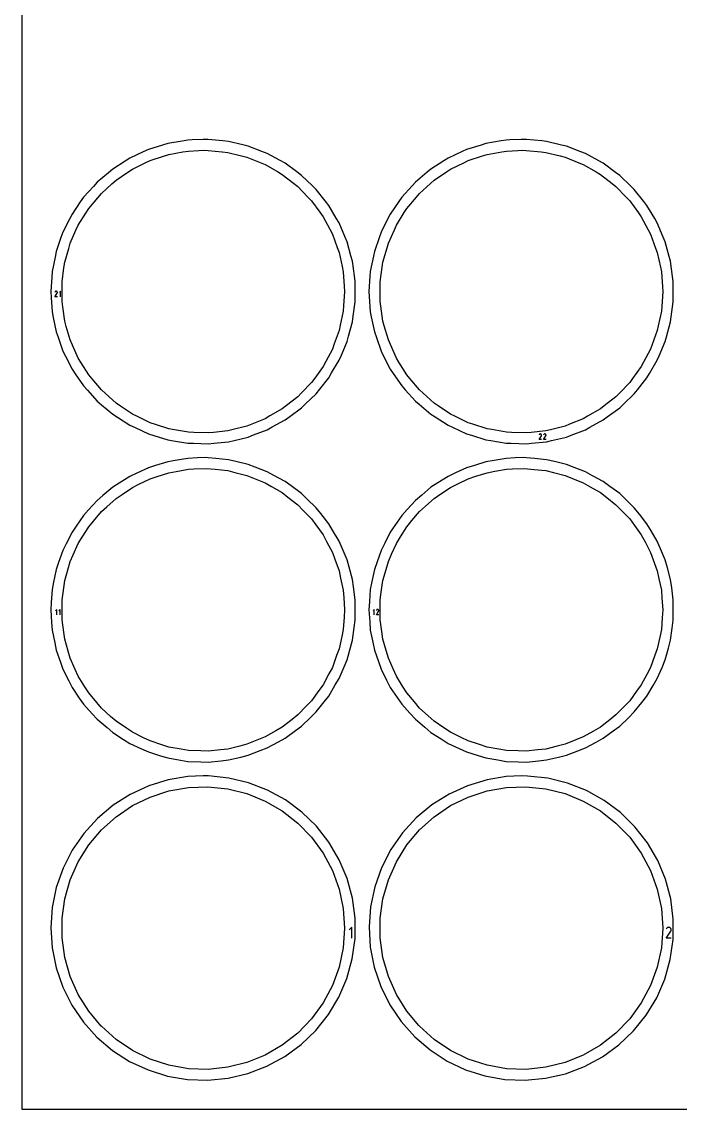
# Model space of a CAD drawing. Extents: x 0 to 800, y 0 to 1000.
# Drawn here: x 0 to 151.3, y 0 to 250 of the extents above; entities that cross this region are included whole.
import ezdxf

# ---------------------------------------------------------------- set-up
doc = ezdxf.new("R2010")
doc.units = 0

msp = doc.modelspace()

# ---------------------------------------------------------------- linework, layer by layer
at = {"layer": 'annotation', "color": 1}
for p, q in [((7.618882, 186.791963), (8.135875, 187.624254)), ((7.656408, 187.911665), (7.619672, 187.841195)), ((7.685562, 187.953005), (7.656408, 187.911665)), ((7.720539, 187.987514), (7.685562, 187.953005)), ((7.760276, 188.014916), (7.720539, 187.987514)), ((7.80371, 188.034934), (7.760276, 188.014916)), ((7.849777, 188.047293), (7.80371, 188.034934)), ((7.897413, 188.051716), (7.849777, 188.047293)), ((7.945554, 188.047927), (7.897413, 188.051716)), ((7.993136, 188.035649), (7.945554, 188.047927)), ((8.039097, 188.014606), (7.993136, 188.035649)), ((8.080203, 187.985416), (8.039097, 188.014606)), ((8.039097, 188.014606), (8.039097, 188.014606)), ((8.114573, 187.950389), (8.080203, 187.985416)), ((8.141899, 187.910597), (8.114573, 187.950389)), ((8.135875, 187.624254), (8.136493, 187.625019)), ((8.135875, 187.624254), (8.135875, 187.624254)), ((8.136493, 187.625019), (8.137085, 187.62579)), ((8.137085, 187.62579), (8.137657, 187.626575)), ((8.137657, 187.626575), (8.13821, 187.627378)), ((8.13821, 187.627378), (8.13875, 187.628208)), ((8.13875, 187.628208), (8.139281, 187.62907)), ((8.139281, 187.62907), (8.139805, 187.629972)), ((8.139805, 187.629972), (8.140327, 187.630919)), ((8.140327, 187.630919), (8.140852, 187.631917)), ((8.140852, 187.631917), (8.162198, 187.67775)), ((8.140852, 187.631917), (8.140852, 187.631917)), ((8.161878, 187.867115), (8.141899, 187.910597)), ((8.174203, 187.821016), (8.161878, 187.867115)), ((8.162198, 187.67775), (8.174669, 187.72526)), ((8.178568, 187.773373), (8.174203, 187.821016)), ((8.174669, 187.72526), (8.178568, 187.773373)), ((8.930992, 188.051747), (8.650928, 187.771604)), ((8.930992, 186.791973), (8.930992, 188.051747)), ((8.178378, 186.791963), (7.618882, 186.791963)), ((118.887832, 155.105047), (118.851096, 155.034577)), ((118.916985, 155.146386), (118.887832, 155.105047)), ((118.951962, 155.180895), (118.916985, 155.146386)), ((118.9917, 155.208297), (118.951962, 155.180895)), ((119.035134, 155.228316), (118.9917, 155.208297)), ((119.081201, 155.240675), (119.035134, 155.228316)), ((119.128837, 155.245098), (119.081201, 155.240675)), ((119.176978, 155.241308), (119.128837, 155.245098)), ((119.22456, 155.22903), (119.176978, 155.241308)), ((119.27052, 155.207987), (119.22456, 155.22903)), ((119.311627, 155.178798), (119.27052, 155.207987)), ((119.27052, 155.207987), (119.27052, 155.207987)), ((119.345996, 155.14377), (119.311627, 155.178798)), ((119.373323, 155.103979), (119.345996, 155.14377)), ((119.393302, 155.060497), (119.373323, 155.103979)), ((119.405627, 155.014397), (119.393302, 155.060497)), ((119.409992, 154.966754), (119.405627, 155.014397)), ((119.919933, 155.105047), (119.883197, 155.034577)), ((119.949087, 155.146386), (119.919933, 155.105047)), ((119.984064, 155.180895), (119.949087, 155.146386)), ((120.023801, 155.208297), (119.984064, 155.180895)), ((120.067235, 155.228316), (120.023801, 155.208297)), ((120.113302, 155.240675), (120.067235, 155.228316)), ((120.160938, 155.245098), (120.113302, 155.240675)), ((120.209079, 155.241308), (120.160938, 155.245098)), ((120.256661, 155.22903), (120.209079, 155.241308)), ((120.302622, 155.207987), (120.256661, 155.22903)), ((120.343728, 155.178798), (120.302622, 155.207987)), ((120.302622, 155.207987), (120.302622, 155.207987)), ((120.378098, 155.14377), (120.343728, 155.178798)), ((120.405424, 155.103979), (120.378098, 155.14377)), ((120.425403, 155.060497), (120.405424, 155.103979)), ((120.437728, 155.014397), (120.425403, 155.060497)), ((120.442093, 154.966754), (120.437728, 155.014397)), ((118.850306, 153.985344), (119.367298, 154.817636)), ((119.409802, 153.985344), (118.850306, 153.985344)), ((119.367298, 154.817636), (119.367916, 154.8184)), ((119.367298, 154.817636), (119.367298, 154.817636)), ((119.367916, 154.8184), (119.368509, 154.819172)), ((119.368509, 154.819172), (119.36908, 154.819956)), ((119.36908, 154.819956), (119.369634, 154.82076)), ((119.369634, 154.82076), (119.370174, 154.82159)), ((119.370174, 154.82159), (119.370704, 154.822452)), ((119.370704, 154.822452), (119.371229, 154.823353)), ((119.371229, 154.823353), (119.371751, 154.8243)), ((119.371751, 154.8243), (119.372276, 154.825299)), ((119.372276, 154.825299), (119.393622, 154.871132)), ((119.372276, 154.825299), (119.372276, 154.825299)), ((119.393622, 154.871132), (119.406092, 154.918641)), ((119.406092, 154.918641), (119.409992, 154.966754)), ((119.882407, 153.985344), (120.3994, 154.817636)), ((120.441903, 153.985344), (119.882407, 153.985344)), ((120.3994, 154.817636), (120.400018, 154.8184)), ((120.3994, 154.817636), (120.3994, 154.817636)), ((120.400018, 154.8184), (120.40061, 154.819172)), ((120.40061, 154.819172), (120.401182, 154.819956)), ((120.401182, 154.819956), (120.401735, 154.82076)), ((120.401735, 154.82076), (120.402275, 154.82159)), ((120.402275, 154.82159), (120.402806, 154.822452)), ((120.402806, 154.822452), (120.40333, 154.823353)), ((120.40333, 154.823353), (120.403852, 154.8243)), ((120.403852, 154.8243), (120.404377, 154.825299)), ((120.404377, 154.825299), (120.425723, 154.871132)), ((120.404377, 154.825299), (120.404377, 154.825299)), ((120.425723, 154.871132), (120.438194, 154.918641)), ((120.438194, 154.918641), (120.442093, 154.966754)), ((8.038702, 114.896292), (7.758638, 114.616149)), ((8.038702, 113.636518), (8.038702, 114.896292)), ((8.791181, 114.896292), (8.511117, 114.616149)), ((8.791181, 113.636518), (8.791181, 114.896292)), ((80.995737, 114.896292), (80.715673, 114.616149)), ((80.995737, 113.636518), (80.995737, 114.896292)), ((81.468208, 113.636508), (81.9852, 114.468799)), ((82.027704, 113.636508), (81.468208, 113.636508)), ((81.505734, 114.756211), (81.468998, 114.68574)), ((81.534887, 114.79755), (81.505734, 114.756211)), ((81.569864, 114.832059), (81.534887, 114.79755)), ((81.609602, 114.859461), (81.569864, 114.832059)), ((81.653036, 114.87948), (81.609602, 114.859461)), ((81.699103, 114.891839), (81.653036, 114.87948)), ((81.746739, 114.896262), (81.699103, 114.891839)), ((81.79488, 114.892472), (81.746739, 114.896262)), ((81.842462, 114.880194), (81.79488, 114.892472)), ((81.888422, 114.859151), (81.842462, 114.880194)), ((81.929529, 114.829961), (81.888422, 114.859151)), ((81.888422, 114.859151), (81.888422, 114.859151)), ((81.963898, 114.794934), (81.929529, 114.829961)), ((81.991225, 114.755143), (81.963898, 114.794934)), ((81.9852, 114.468799), (81.985818, 114.469564)), ((81.9852, 114.468799), (81.9852, 114.468799)), ((81.985818, 114.469564), (81.986411, 114.470335)), ((81.986411, 114.470335), (81.986982, 114.47112)), ((81.986982, 114.47112), (81.987536, 114.471924)), ((81.987536, 114.471924), (81.988076, 114.472753)), ((81.988076, 114.472753), (81.988606, 114.473616)), ((81.988606, 114.473616), (81.989131, 114.474517)), ((81.989131, 114.474517), (81.989653, 114.475464)), ((81.989653, 114.475464), (81.990178, 114.476463)), ((81.990178, 114.476463), (82.011524, 114.522295)), ((81.990178, 114.476463), (81.990178, 114.476463)), ((82.011204, 114.71166), (81.991225, 114.755143)), ((82.023529, 114.665561), (82.011204, 114.71166)), ((82.011524, 114.522295), (82.023994, 114.569805)), ((82.027894, 114.617918), (82.023529, 114.665561)), ((82.023994, 114.569805), (82.027894, 114.617918)), ((75.808423, 41.823948), (75.248295, 41.263662)), ((75.808423, 39.304399), (75.808423, 41.823948)), ((148.06563, 39.304379), (149.099615, 40.968962)), ((148.140683, 41.543784), (148.06721, 41.402844)), ((148.198989, 41.626463), (148.140683, 41.543784)), ((148.268943, 41.695481), (148.198989, 41.626463)), ((148.348418, 41.750285), (148.268943, 41.695481)), ((148.435286, 41.790322), (148.348418, 41.750285)), ((148.52742, 41.81504), (148.435286, 41.790322)), ((148.622692, 41.823886), (148.52742, 41.81504)), ((148.718974, 41.816307), (148.622692, 41.823886)), ((148.814139, 41.791751), (148.718974, 41.816307)), ((148.906059, 41.749665), (148.814139, 41.791751)), ((148.988272, 41.691286), (148.906059, 41.749665)), ((148.906059, 41.749665), (148.906059, 41.749665)), ((149.057011, 41.621231), (148.988272, 41.691286)), ((149.111665, 41.541648), (149.057011, 41.621231)), ((149.099615, 40.968962), (149.100851, 40.970491)), ((149.099615, 40.968962), (149.099615, 40.968962)), ((149.100851, 40.970491), (149.102037, 40.972034)), ((149.102037, 40.972034), (149.103179, 40.973603)), ((149.103179, 40.973603), (149.104287, 40.97521)), ((149.104287, 40.97521), (149.105367, 40.97687)), ((149.105367, 40.97687), (149.106427, 40.978594)), ((149.106427, 40.978594), (149.107476, 40.980397)), ((149.107476, 40.980397), (149.108521, 40.982291)), ((149.108521, 40.982291), (149.10957, 40.984288)), ((149.10957, 40.984288), (149.152263, 41.075954)), ((149.10957, 40.984288), (149.10957, 40.984288)), ((149.151622, 41.454684), (149.111665, 41.541648)), ((149.176272, 41.362485), (149.151622, 41.454684)), ((149.152263, 41.075954), (149.177203, 41.170973)), ((149.185002, 41.267199), (149.176272, 41.362485)), ((149.177203, 41.170973), (149.185002, 41.267199)), ((149.184622, 39.304379), (148.06563, 39.304379))]:
    msp.add_line(p, q, dxfattribs=at)
at = {"layer": 'boundary', "color": 5}
for p, q in [((36.867496, 222.564368), (33.553794, 222.005419)), ((38.164162, 222.783088), (36.867496, 222.564368)), ((39.149477, 222.832525), (38.164162, 222.783088)), ((41.667504, 222.958864), (39.149477, 222.832525)), ((42.837052, 222.939319), (41.667504, 222.958864)), ((46.180667, 222.602948), (42.837052, 222.939319)), ((47.489038, 222.471324), (46.180667, 222.602948)), ((110.125705, 222.591587), (106.650641, 222.005419)), ((111.261008, 222.783088), (110.125705, 222.591587)), ((112.123706, 222.826373), (111.261008, 222.783088)), ((114.76435, 222.958864), (112.123706, 222.826373)), ((115.933899, 222.939319), (114.76435, 222.958864)), ((119.440333, 222.586568), (115.933899, 222.939319)), ((120.585884, 222.471324), (119.440333, 222.586568)), ((27.895422, 220.066663), (24.847129, 218.652111)), ((29.088233, 220.620184), (27.895422, 220.066663)), ((32.297855, 221.615822), (29.088233, 220.620184)), ((33.553794, 222.005419), (32.297855, 221.615822)), ((50.758021, 221.692293), (47.489038, 222.471324)), ((52.037188, 221.387455), (50.758021, 221.692293)), ((55.173137, 220.179661), (52.037188, 221.387455)), ((56.400248, 219.707046), (55.173137, 220.179661)), ((101.140707, 220.135546), (97.943975, 218.652111)), ((102.185079, 220.620184), (101.140707, 220.135546)), ((105.550996, 221.664305), (102.185079, 220.620184)), ((106.650641, 222.005419), (105.550996, 221.664305)), ((124.014052, 221.654358), (120.585884, 222.471324)), ((125.134034, 221.387455), (124.014052, 221.654358)), ((128.42269, 220.120847), (125.134034, 221.387455)), ((129.497094, 219.707046), (128.42269, 220.120847)), ((23.738743, 217.944544), (20.906202, 216.136316)), ((24.847129, 218.652111), (23.738743, 217.944544)), ((59.347232, 218.092049), (56.400248, 219.707046)), ((60.5004, 217.460093), (59.347232, 218.092049)), ((96.973522, 218.032596), (94.003049, 216.136316)), ((97.943975, 218.652111), (96.973522, 218.032596)), ((132.587584, 218.013405), (129.497094, 219.707046)), ((133.597246, 217.460093), (132.587584, 218.013405)), ((19.902026, 215.287328), (17.335797, 213.117694)), ((20.906202, 216.136316), (19.902026, 215.287328)), ((63.205857, 215.466709), (60.5004, 217.460093)), ((64.264514, 214.686689), (63.205857, 215.466709)), ((93.123836, 215.39298), (90.432644, 213.117694)), ((94.003049, 216.136316), (93.123836, 215.39298)), ((136.434448, 215.36964), (133.597246, 217.460093)), ((137.361361, 214.686689), (136.434448, 215.36964)), ((17.335797, 213.117694), (16.453715, 212.142436)), ((66.680108, 212.350493), (64.264514, 214.686689)), ((90.432644, 213.117694), (89.660332, 212.263801)), ((139.894584, 212.236731), (137.361361, 214.686689)), ((16.453715, 212.142436), (14.199505, 209.650109)), ((67.62534, 211.43633), (66.680108, 212.350493)), ((69.708021, 208.799008), (67.62534, 211.43633)), ((89.660332, 212.263801), (87.296351, 209.650109)), ((140.722187, 211.43633), (139.894584, 212.236731)), ((142.906285, 208.670582), (140.722187, 211.43633)), ((13.45531, 208.565986), (11.553478, 205.795447)), ((14.199505, 209.650109), (13.45531, 208.565986)), ((70.522983, 207.767012), (69.708021, 208.799008)), ((72.235549, 204.875629), (70.522983, 207.767012)), ((86.644767, 208.700899), (84.650325, 205.795447)), ((87.296351, 209.650109), (86.644767, 208.700899)), ((143.61983, 207.767012), (142.906285, 208.670582)), ((145.41579, 204.734831), (143.61983, 207.767012)), ((11.553478, 205.795447), (10.960399, 204.621802)), ((84.650325, 205.795447), (84.131051, 204.767856)), ((10.960399, 204.621802), (9.444753, 201.622488)), ((72.905684, 203.744218), (72.235549, 204.875629)), ((74.217586, 200.65037), (72.905684, 203.744218)), ((84.131051, 204.767856), (82.541599, 201.622488)), ((146.00253, 203.744218), (145.41579, 204.734831)), ((147.378316, 200.499713), (146.00253, 203.744218)), ((9.013411, 200.380267), (7.911092, 197.205703)), ((9.444753, 201.622488), (9.013411, 200.380267)), ((74.730939, 199.439734), (74.217586, 200.65037)), ((82.163936, 200.534855), (81.007939, 197.205703)), ((82.541599, 201.622488), (82.163936, 200.534855)), ((147.827785, 199.439734), (147.378316, 200.499713)), ((75.618766, 196.198631), (74.730939, 199.439734)), ((148.758846, 196.040803), (147.827785, 199.439734)), ((7.649169, 195.917073), (6.979808, 192.623907)), ((7.911092, 197.205703), (7.649169, 195.917073)), ((75.966177, 194.930373), (75.618766, 196.198631)), ((80.77861, 196.077436), (80.076655, 192.623907)), ((81.007939, 197.205703), (80.77861, 196.077436)), ((149.063024, 194.930373), (148.758846, 196.040803)), ((6.979808, 192.623907), (6.891972, 191.311863)), ((76.41408, 191.599853), (75.966177, 194.930373)), ((80.076655, 192.623907), (79.999749, 191.47514)), ((149.532737, 191.437671), (149.063024, 194.930373)), ((6.891972, 191.311863), (6.6675, 187.958864)), ((76.589346, 190.296606), (76.41408, 191.599853)), ((76.589346, 186.936102), (76.589346, 190.296606)), ((79.999749, 191.47514), (79.764346, 187.958864)), ((149.686193, 190.296606), (149.532737, 191.437671)), ((149.686193, 186.77246), (149.686193, 190.296606)), ((6.6675, 187.958864), (6.755337, 186.64682)), ((79.764346, 187.958864), (79.841252, 186.810097)), ((6.755337, 186.64682), (6.979808, 183.29382)), ((76.141443, 182.290601), (76.589346, 185.621122)), ((76.589346, 185.621122), (76.589346, 186.936102)), ((79.841252, 186.810097), (80.076655, 183.29382)), ((149.216479, 182.12842), (149.686193, 185.621122)), ((149.686193, 185.621122), (149.686193, 186.77246)), ((6.979808, 183.29382), (7.241732, 182.00519)), ((80.076655, 183.29382), (80.305983, 182.165553)), ((7.241732, 182.00519), (7.911092, 178.712024)), ((75.07835, 177.746252), (75.966177, 180.987354)), ((75.966177, 180.987354), (76.141443, 182.290601)), ((80.305983, 182.165553), (81.007939, 178.712024)), ((148.131963, 177.588424), (149.063024, 180.987354)), ((149.063024, 180.987354), (149.216479, 182.12842)), ((7.911092, 178.712024), (8.342434, 177.469804)), ((74.730939, 176.477994), (75.07835, 177.746252)), ((81.007939, 178.712024), (81.385603, 177.624391)), ((81.385603, 177.624391), (82.5416, 174.295241)), ((147.827785, 176.477994), (148.131963, 177.588424)), ((8.342434, 177.469804), (9.444753, 174.295241)), ((73.419037, 173.384146), (74.730939, 176.477994)), ((146.451999, 173.233489), (147.827785, 176.477994)), ((9.444753, 174.295241), (10.037832, 173.121596)), ((10.037832, 173.121596), (11.553478, 170.122282)), ((72.905684, 172.17351), (73.419037, 173.384146)), ((82.5416, 174.295241), (83.060873, 173.26765)), ((83.060873, 173.26765), (84.650325, 170.122282)), ((146.00253, 172.17351), (146.451999, 173.233489)), ((11.553478, 170.122282), (12.297673, 169.038158)), ((71.193118, 169.282127), (72.905684, 172.17351)), ((84.650325, 170.122282), (85.301909, 169.173071)), ((144.20657, 169.14133), (146.00253, 172.17351)), ((12.297673, 169.038158), (14.199504, 166.267619)), ((68.440303, 165.513394), (70.522983, 168.150717)), ((70.522983, 168.150717), (71.193118, 169.282127)), ((85.301909, 169.173071), (87.296351, 166.267619)), ((141.435731, 165.384968), (143.61983, 168.150717)), ((143.61983, 168.150717), (144.20657, 169.14133)), ((14.199504, 166.267619), (15.081587, 165.292361)), ((15.081587, 165.292361), (17.335797, 162.800035)), ((67.625341, 164.481399), (68.440303, 165.513394)), ((87.296351, 166.267619), (88.068663, 165.413727)), ((88.068663, 165.413727), (90.432644, 162.800035)), ((140.722187, 164.481399), (141.435731, 165.384968)), ((17.335797, 162.800035), (18.339973, 161.951047)), ((65.209747, 162.145201), (67.625341, 164.481399)), ((90.432644, 162.800035), (91.311856, 162.056699)), ((138.188964, 162.031438), (140.722187, 164.481399)), ((18.339973, 161.951047), (20.906202, 159.781413)), ((61.559057, 159.237655), (64.264514, 161.231037)), ((64.264514, 161.231037), (65.209747, 162.145201)), ((91.311856, 162.056699), (94.003049, 159.781413)), ((134.52416, 159.140586), (137.361361, 161.231037)), ((137.361361, 161.231037), (138.188964, 162.031438)), ((20.906202, 159.781413), (22.014588, 159.073846)), ((22.014588, 159.073846), (24.847129, 157.265618)), ((57.553415, 156.842638), (60.5004, 158.457635)), ((60.5004, 158.457635), (61.559057, 159.237655)), ((94.003049, 159.781413), (94.973502, 159.161899)), ((94.973502, 159.161899), (97.943975, 157.265618)), ((130.506757, 156.763995), (133.597246, 158.457635)), ((133.597246, 158.457635), (134.52416, 159.140586)), ((24.847129, 157.265618), (26.039939, 156.712097)), ((26.039939, 156.712097), (29.088233, 155.297545)), ((29.088233, 155.297545), (30.344172, 154.907948)), ((52.037188, 154.530274), (53.264298, 155.002889)), ((53.264298, 155.002889), (56.400248, 156.210683)), ((56.400248, 156.210683), (57.553415, 156.842638)), ((97.943975, 157.265618), (98.988347, 156.78098)), ((98.988347, 156.78098), (102.185079, 155.297545)), ((102.185079, 155.297545), (103.284724, 154.956431)), ((126.208438, 154.944075), (129.497094, 156.210683)), ((129.497094, 156.210683), (130.506757, 156.763995)), ((30.344172, 154.907948), (33.553794, 153.91231)), ((33.553794, 153.91231), (34.85046, 153.69359)), ((34.85046, 153.69359), (38.164162, 153.134641)), ((38.164162, 153.134641), (39.478412, 153.090701)), ((39.478412, 153.090701), (42.837052, 152.97841)), ((42.837052, 152.97841), (44.145423, 153.110033)), ((44.145423, 153.110033), (47.489038, 153.446404)), ((47.489038, 153.446404), (48.768205, 153.751243)), ((48.768205, 153.751243), (52.037188, 154.530274)), ((103.284724, 154.956431), (106.650641, 153.91231)), ((106.650641, 153.91231), (107.785944, 153.720809)), ((107.785944, 153.720809), (111.261008, 153.134641)), ((111.261008, 153.134641), (112.411707, 153.096169)), ((112.411707, 153.096169), (115.933899, 152.97841)), ((115.933899, 152.97841), (117.07945, 153.093653)), ((117.07945, 153.093653), (120.585884, 153.446404)), ((120.585884, 153.446404), (121.705866, 153.713307)), ((121.705866, 153.713307), (125.134034, 154.530274)), ((125.134034, 154.530274), (126.208438, 154.944075)), ((30.734909, 147.975535), (29.088233, 147.464729)), ((33.553794, 148.849964), (30.734909, 147.975535)), ((35.253867, 149.13673), (33.553794, 148.849964)), ((38.164162, 149.627633), (35.253867, 149.13673)), ((40.375647, 149.738592), (38.164162, 149.627633)), ((42.098775, 149.796202), (40.375647, 149.738592)), ((42.837052, 149.783864), (42.098775, 149.796202)), ((44.552472, 149.611291), (42.837052, 149.783864)), ((47.489038, 149.31587), (44.552472, 149.611291)), ((49.166168, 148.916193), (47.489038, 149.31587)), ((52.037188, 148.232), (49.166168, 148.916193)), ((53.646066, 147.612349), (52.037188, 148.232)), ((56.400248, 146.551591), (53.646066, 147.612349)), ((103.98805, 148.024018), (102.185079, 147.464729)), ((106.650641, 148.849964), (103.98805, 148.024018)), ((108.512077, 149.163948), (106.650641, 148.849964)), ((111.261008, 149.627633), (108.512077, 149.163948)), ((113.349876, 149.73244), (111.261008, 149.627633)), ((115.236555, 149.795518), (113.349876, 149.73244)), ((115.933899, 149.783864), (115.236555, 149.795518)), ((117.812138, 149.594912), (115.933899, 149.783864)), ((120.585884, 149.31587), (117.812138, 149.594912)), ((122.4222, 148.878257), (120.585884, 149.31587)), ((125.134034, 148.232), (122.4222, 148.878257)), ((126.89562, 147.553535), (125.134034, 148.232)), ((129.497094, 146.551591), (126.89562, 147.553535)), ((24.847129, 145.496656), (22.359419, 143.90856)), ((26.411036, 146.222383), (24.847129, 145.496656)), ((29.088233, 147.464729), (26.411036, 146.222383)), ((57.912179, 145.723028), (56.400248, 146.551591)), ((60.5004, 144.304638), (57.912179, 145.723028)), ((97.943975, 145.496656), (95.594198, 143.996613)), ((99.656321, 146.291266), (97.943975, 145.496656)), ((102.185079, 147.464729), (99.656321, 146.291266)), ((131.15253, 145.644384), (129.497094, 146.551591)), ((133.597246, 144.304638), (131.15253, 145.644384)), ((20.906202, 142.980861), (18.652384, 141.075356)), ((22.359419, 143.90856), (20.906202, 142.980861)), ((61.888417, 143.281946), (60.5004, 144.304638)), ((64.264514, 141.531234), (61.888417, 143.281946)), ((94.003049, 142.980861), (91.874195, 141.181008)), ((95.594198, 143.996613), (94.003049, 142.980861)), ((135.117008, 143.184876), (133.597246, 144.304638)), ((137.361361, 141.531234), (135.117008, 143.184876)), ((18.652384, 141.075356), (17.335797, 139.962239)), ((65.503819, 140.332664), (64.264514, 141.531234)), ((67.62534, 138.280875), (65.503819, 140.332664)), ((91.874195, 141.181008), (90.432644, 139.962239)), ((138.718294, 140.218902), (137.361361, 141.531234)), ((140.722187, 138.280875), (138.718294, 140.218902)), ((15.356012, 137.773326), (14.199505, 136.494655)), ((17.335797, 139.962239), (15.356012, 137.773326)), ((68.693846, 136.927814), (67.62534, 138.280875)), ((88.562629, 137.894692), (87.296351, 136.494655)), ((90.432644, 139.962239), (88.562629, 137.894692)), ((141.89211, 136.799388), (140.722187, 138.280875)), ((14.199505, 136.494655), (12.529201, 134.061399)), ((70.522983, 134.611557), (68.693846, 136.927814)), ((87.296351, 136.494655), (85.718658, 134.196312)), ((143.61983, 134.611557), (141.89211, 136.799388)), ((11.553478, 132.639992), (10.222346, 130.005812)), ((12.529201, 134.061399), (11.553478, 132.639992)), ((71.401604, 133.128152), (70.522983, 134.611557)), ((72.905684, 130.588764), (71.401604, 133.128152)), ((84.650325, 132.639992), (83.392997, 130.151865)), ((85.718658, 134.196312), (84.650325, 132.639992)), ((144.581845, 132.987354), (143.61983, 134.611557)), ((146.00253, 130.588764), (144.581845, 132.987354)), ((10.222346, 130.005812), (9.444753, 128.467033)), ((73.578747, 129.001485), (72.905684, 130.588764)), ((83.392997, 130.151865), (82.541599, 128.467033)), ((146.739477, 128.850828), (146.00253, 130.588764)), ((9.444753, 128.467033), (8.47663, 125.678938)), ((74.730939, 126.284279), (73.578747, 129.001485)), ((82.541599, 128.467033), (81.627154, 125.833525)), ((147.827785, 126.284279), (146.739477, 128.850828)), ((8.47663, 125.678938), (7.911092, 124.050249)), ((75.186433, 124.621452), (74.730939, 126.284279)), ((81.627154, 125.833525), (81.007939, 124.050249)), ((148.326513, 124.463625), (147.827785, 126.284279)), ((7.911092, 124.050249), (7.323219, 121.157989)), ((75.966177, 121.774918), (75.186433, 124.621452)), ((81.007939, 124.050249), (80.452661, 121.318352)), ((149.063024, 121.774918), (148.326513, 124.463625)), ((7.323219, 121.157989), (6.979808, 119.468452)), ((76.195971, 120.066216), (75.966177, 121.774918)), ((76.589346, 117.141151), (76.195971, 120.066216)), ((80.452661, 121.318352), (80.076655, 119.468452)), ((149.314628, 119.904035), (149.063024, 121.774918)), ((6.979808, 119.468452), (6.782664, 116.523644)), ((80.076655, 119.468452), (79.890441, 116.68692)), ((149.686193, 117.141151), (149.314628, 119.904035)), ((6.782664, 116.523644), (6.6675, 114.803409)), ((76.589346, 115.417066), (76.589346, 117.141151)), ((76.589346, 112.465667), (76.589346, 115.417066)), ((79.890441, 116.68692), (79.764346, 114.803409)), ((149.686193, 115.253424), (149.686193, 117.141151)), ((149.686193, 112.465667), (149.686193, 115.253424)), ((6.6675, 114.803409), (6.864645, 111.8586)), ((79.764346, 114.803409), (79.95056, 112.021877)), ((6.864645, 111.8586), (6.979808, 110.138366)), ((6.979808, 110.138366), (7.567681, 107.246107)), ((75.966177, 107.8319), (76.359553, 110.756965)), ((76.359553, 110.756965), (76.589346, 112.465667)), ((79.95056, 112.021877), (80.076655, 110.138366)), ((80.076655, 110.138366), (80.631933, 107.406469)), ((149.063024, 107.8319), (149.434588, 110.594783)), ((149.434588, 110.594783), (149.686193, 112.465667)), ((75.510683, 106.169073), (75.966177, 107.8319)), ((148.564296, 106.011245), (149.063024, 107.8319)), ((7.567681, 107.246107), (7.911092, 105.556569)), ((7.911092, 105.556569), (8.879216, 102.768475)), ((74.730939, 103.322539), (75.510683, 106.169073)), ((80.631933, 107.406469), (81.007939, 105.556569)), ((81.007939, 105.556569), (81.922384, 102.923062)), ((147.827785, 103.322539), (148.564296, 106.011245)), ((8.879216, 102.768475), (9.444753, 101.139786)), ((74.057876, 101.735261), (74.730939, 103.322539)), ((81.922384, 102.923062), (82.5416, 101.139786)), ((147.090838, 101.584604), (147.827785, 103.322539)), ((9.444753, 101.139786), (10.775886, 98.505606)), ((72.905684, 99.018056), (74.057876, 101.735261)), ((82.5416, 101.139786), (83.798927, 98.651659)), ((146.00253, 99.018056), (147.090838, 101.584604)), ((10.775886, 98.505606), (11.553478, 96.966827)), ((70.522983, 94.995262), (72.027063, 97.53465)), ((72.027063, 97.53465), (72.905684, 99.018056)), ((83.798927, 98.651659), (84.650325, 96.966827)), ((145.040515, 97.393853), (146.00253, 99.018056)), ((11.553478, 96.966827), (13.223782, 94.533571)), ((84.650325, 96.966827), (86.228018, 94.668485)), ((143.61983, 94.995262), (145.040515, 97.393853)), ((13.223782, 94.533571), (14.199504, 93.112165)), ((14.199504, 93.112165), (16.179289, 90.923252)), ((67.625341, 91.325944), (69.454478, 93.642201)), ((69.454478, 93.642201), (70.522983, 94.995262)), ((86.228018, 94.668485), (87.296351, 93.112165)), ((87.296351, 93.112165), (89.166366, 91.044617)), ((140.722187, 91.325944), (142.449907, 93.513775)), ((142.449907, 93.513775), (143.61983, 94.995262)), ((16.179289, 90.923252), (17.335797, 89.64458)), ((64.264514, 88.075582), (66.386036, 90.127373)), ((66.386036, 90.127373), (67.625341, 91.325944)), ((89.166366, 91.044617), (90.432644, 89.64458)), ((137.361361, 88.075582), (139.365253, 90.01361)), ((139.365253, 90.01361), (140.722187, 91.325944)), ((17.335797, 89.64458), (19.589615, 87.739075)), ((19.589615, 87.739075), (20.906202, 86.625958)), ((62.876497, 87.05289), (64.264514, 88.075582)), ((90.432644, 89.64458), (92.561498, 87.844727)), ((92.561498, 87.844727), (94.003049, 86.625958)), ((135.8416, 86.955821), (137.361361, 88.075582)), ((20.906202, 86.625958), (23.393912, 85.037862)), ((23.393912, 85.037862), (24.847129, 84.110163)), ((58.988469, 84.473617), (60.5004, 85.302181)), ((60.5004, 85.302181), (62.876497, 87.05289)), ((94.003049, 86.625958), (96.352826, 85.125915)), ((96.352826, 85.125915), (97.943975, 84.110163)), ((131.94181, 84.394974), (133.597246, 85.302181)), ((133.597246, 85.302181), (135.8416, 86.955821)), ((24.847129, 84.110163), (27.524326, 82.867817)), ((27.524326, 82.867817), (29.088233, 82.14209)), ((54.791369, 82.435577), (56.400248, 83.055228)), ((56.400248, 83.055228), (58.988469, 84.473617)), ((97.943975, 84.110163), (100.472734, 82.9367)), ((100.472734, 82.9367), (102.185079, 82.14209)), ((127.735509, 82.376763), (129.497094, 83.055228)), ((129.497094, 83.055228), (131.94181, 84.394974)), ((29.088233, 82.14209), (31.907119, 81.26766)), ((31.907119, 81.26766), (33.553794, 80.756855)), ((33.553794, 80.756855), (36.464089, 80.265952)), ((36.464089, 80.265952), (38.164162, 79.979186)), ((42.837052, 79.822955), (45.773618, 80.118376)), ((45.773618, 80.118376), (47.489038, 80.29095)), ((47.489038, 80.29095), (50.360058, 80.975142)), ((50.360058, 80.975142), (52.037188, 81.374819)), ((52.037188, 81.374819), (54.791369, 82.435577)), ((102.185079, 82.14209), (104.84767, 81.316144)), ((104.84767, 81.316144), (106.650641, 80.756855)), ((106.650641, 80.756855), (109.399572, 80.29317)), ((109.399572, 80.29317), (111.261008, 79.979186)), ((115.933899, 79.822955), (118.707645, 80.101997)), ((118.707645, 80.101997), (120.585884, 80.29095)), ((120.585884, 80.29095), (123.297719, 80.937207)), ((123.297719, 80.937207), (125.134034, 81.374819)), ((125.134034, 81.374819), (127.735509, 82.376763)), ((38.164162, 79.979186), (41.113924, 79.880565)), ((41.113924, 79.880565), (42.837052, 79.822955)), ((111.261008, 79.979186), (114.047219, 79.886033)), ((114.047219, 79.886033), (115.933899, 79.822955)), ((33.640238, 75.709091), (29.171962, 74.335247)), ((38.164162, 76.472178), (33.640238, 75.709091)), ((41.689433, 76.647588), (38.164162, 76.472178)), ((42.924277, 76.619635), (41.689433, 76.647588)), ((47.574316, 76.140092), (42.924277, 76.619635)), ((52.118995, 75.045038), (47.574316, 76.140092)), ((56.477125, 73.354006), (52.118995, 75.045038)), ((106.898448, 75.736309), (102.425103, 74.383731)), ((111.261008, 76.472178), (106.898448, 75.736309)), ((114.827214, 76.646904), (111.261008, 76.472178)), ((116.183943, 76.603255), (114.827214, 76.646904)), ((120.830347, 76.102157), (116.183943, 76.603255)), ((125.368549, 74.986223), (120.830347, 76.102157)), ((29.171962, 74.335247), (24.926649, 72.378103)), ((60.570977, 71.097182), (56.477125, 73.354006)), ((102.425103, 74.383731), (98.171934, 72.446985)), ((129.717477, 73.275363), (125.368549, 74.986223)), ((133.799567, 71.000113), (129.717477, 73.275363)), ((24.926649, 72.378103), (20.980094, 69.872577)), ((64.32753, 68.314835), (60.570977, 71.097182)), ((98.171934, 72.446985), (94.214873, 69.96063)), ((137.542005, 68.201072), (133.799567, 71.000113)), ((20.980094, 69.872577), (17.402742, 66.863384)), ((67.679671, 65.056621), (64.32753, 68.314835)), ((94.214873, 69.96063), (90.624553, 66.969035)), ((140.877935, 64.928195), (137.542005, 68.201072)), ((17.402742, 66.863384), (14.25831, 63.404217)), ((70.567659, 61.380675), (67.679671, 65.056621)), ((90.624553, 66.969035), (87.464927, 63.525583)), ((14.25831, 63.404217), (11.603091, 59.556812)), ((87.464927, 63.525583), (84.792549, 59.691725)), ((143.7479, 61.239878), (140.877935, 64.928195)), ((72.939907, 57.3526), (70.567659, 61.380675)), ((146.100638, 57.201943), (143.7479, 61.239878)), ((11.603091, 59.556812), (9.484292, 55.389821)), ((84.792549, 59.691725), (82.654943, 55.535875)), ((9.484292, 55.389821), (7.939848, 50.977609)), ((74.7541, 53.044274), (72.939907, 57.3526)), ((82.654943, 55.535875), (81.090373, 51.132196)), ((147.894179, 52.886446), (146.100638, 57.201943)), ((75.977861, 48.53258), (74.7541, 53.044274)), ((149.096519, 48.370398), (147.894179, 52.886446)), ((7.939848, 50.977609), (6.99727, 46.398906)), ((81.090373, 51.132196), (80.126711, 46.559269)), ((76.589346, 43.898031), (75.977861, 48.53258)), ((149.686193, 43.734389), (149.096519, 48.370398)), ((6.99727, 46.398906), (6.673356, 41.735424)), ((80.126711, 46.559269), (79.781133, 41.8987)), ((76.577662, 39.223329), (76.589346, 43.898031)), ((149.652698, 39.061147), (149.686193, 43.734389)), ((6.673356, 41.735424), (6.973953, 37.07038)), ((79.781133, 41.8987), (80.059868, 37.233657)), ((75.943016, 34.591894), (76.577662, 39.223329)), ((148.99663, 34.434067), (149.652698, 39.061147)), ((6.973953, 37.07038), (7.893631, 32.487023)), ((80.059868, 37.233657), (80.957882, 32.647386)), ((74.696715, 30.086376), (75.943016, 34.591894)), ((80.957882, 32.647386), (82.459165, 28.221733)), ((147.729678, 29.935719), (148.99663, 34.434067)), ((7.893631, 32.487023), (9.415997, 28.067146)), ((72.861008, 25.787173), (74.696715, 30.086376)), ((9.415997, 28.067146), (11.51394, 23.889615)), ((82.459165, 28.221733), (84.536981, 24.035669)), ((145.87446, 25.646376), (147.729678, 29.935719)), ((70.468653, 21.771007), (72.861008, 25.787173)), ((143.464082, 21.642581), (145.87446, 25.646376)), ((11.51394, 23.889615), (14.149892, 20.028985)), ((84.536981, 24.035669), (87.154127, 20.163898)), ((14.149892, 20.028985), (17.276992, 16.554142)), ((67.562325, 18.109545), (70.468653, 21.771007)), ((87.154127, 20.163898), (90.264068, 16.675508)), ((140.541543, 17.995782), (143.464082, 21.642581)), ((64.193937, 14.868126), (67.562325, 18.109545)), ((137.15904, 14.771057), (140.541543, 17.995782)), ((17.276992, 16.554142), (20.839257, 13.527103)), ((90.264068, 16.675508), (93.811139, 13.632754)), ((20.839257, 13.527103), (24.773236, 11.001879)), ((60.423522, 12.104596), (64.193937, 14.868126)), ((93.811139, 13.632754), (97.73215, 11.089932)), ((133.376863, 12.025952), (137.15904, 14.771057)), ((24.773236, 11.001879), (29.008712, 9.023537)), ((56.31844, 9.868265), (60.423522, 12.104596)), ((97.73215, 11.089932), (101.95712, 9.092419)), ((129.262579, 9.809451), (133.376863, 12.025952)), ((29.008712, 9.023537), (33.470065, 7.627373)), ((33.470065, 7.627373), (38.077718, 6.838313)), ((47.401813, 7.12672), (51.95191, 8.199042)), ((51.95191, 8.199042), (56.31844, 9.868265)), ((101.95712, 9.092419), (106.410617, 7.675857)), ((106.410617, 7.675857), (111.013201, 6.865531)), ((120.33584, 7.11034), (124.889571, 8.161107)), ((124.889571, 8.161107), (129.262579, 9.809451)), ((38.077718, 6.838313), (42.749435, 6.670429)), ((42.749435, 6.670429), (47.401813, 7.12672)), ((111.013201, 6.865531), (115.682731, 6.675897)), ((115.682731, 6.675897), (120.33584, 7.11034))]:
    msp.add_line(p, q, dxfattribs=at)
at = {"layer": 'frame', "color": 5}
for p, q in [((0, 1000), (0, 0)), ((0, 0), (800, 0))]:
    msp.add_line(p, q, dxfattribs=at)
at = {"layer": 'hole', "color": 5}
for p, q in [((33.805069, 219.493475), (37.014472, 220.059382)), ((37.014472, 220.059382), (38.270325, 220.280824)), ((38.270325, 220.280824), (40.712047, 220.408789)), ((40.712047, 220.408789), (41.986515, 220.453295)), ((41.986515, 220.453295), (42.801766, 220.439066)), ((42.801766, 220.439066), (46.042837, 220.098414)), ((46.042837, 220.098414), (47.311082, 219.965115)), ((106.901915, 219.493475), (110.267602, 220.086939)), ((110.267602, 220.086939), (111.367171, 220.280824)), ((111.367171, 220.280824), (113.927795, 220.415021)), ((113.927795, 220.415021), (115.043662, 220.453988)), ((115.043662, 220.453988), (115.898613, 220.439066)), ((115.898613, 220.439066), (119.29751, 220.081826)), ((119.29751, 220.081826), (120.407929, 219.965115)), ((25.417502, 216.104689), (28.346609, 217.533311)), ((28.346609, 217.533311), (29.492781, 218.092337)), ((29.492781, 218.092337), (32.592238, 219.099405)), ((32.592238, 219.099405), (33.805069, 219.493475)), ((47.311082, 219.965115), (50.473217, 219.176706)), ((50.473217, 219.176706), (51.710573, 218.868198)), ((51.710573, 218.868198), (54.732216, 217.647382)), ((54.732216, 217.647382), (55.914598, 217.169671)), ((98.514348, 216.104689), (101.58609, 217.602879)), ((101.58609, 217.602879), (102.589628, 218.092337)), ((102.589628, 218.092337), (105.840014, 219.148445)), ((105.840014, 219.148445), (106.901915, 219.493475)), ((120.407929, 219.965115), (123.724045, 219.138314)), ((123.724045, 219.138314), (124.80742, 218.868198)), ((124.80742, 218.868198), (127.976204, 217.587933)), ((127.976204, 217.587933), (129.011445, 217.169671)), ((21.658498, 213.569212), (24.360282, 215.391586)), ((24.360282, 215.391586), (25.417502, 216.104689)), ((55.914598, 217.169671), (58.736913, 215.540203)), ((58.736913, 215.540203), (59.841297, 214.902585)), ((94.755345, 213.569212), (97.588694, 215.480328)), ((97.588694, 215.480328), (98.514348, 216.104689)), ((129.011445, 217.169671), (131.971194, 215.460855)), ((131.971194, 215.460855), (132.938143, 214.902585)), ((18.288976, 210.53526), (20.71082, 212.715913)), ((20.71082, 212.715913), (21.658498, 213.569212)), ((59.841297, 214.902585), (62.409362, 212.896184)), ((62.409362, 212.896184), (63.414257, 212.111071)), ((91.385823, 210.53526), (93.9256, 212.822101)), ((93.9256, 212.822101), (94.755345, 213.569212)), ((132.938143, 214.902585), (135.631262, 212.798481)), ((135.631262, 212.798481), (136.511104, 212.111071)), ((17.469261, 209.558373), (18.288976, 210.53526)), ((63.414257, 212.111071), (65.678117, 209.766788)), ((90.668116, 209.679941), (91.385823, 210.53526)), ((136.511104, 212.111071), (138.885204, 209.652632)), ((15.374433, 207.061885), (17.469261, 209.558373)), ((65.678117, 209.766788), (66.563976, 208.84946)), ((66.563976, 208.84946), (68.479517, 206.212927)), ((88.471279, 207.061885), (90.668116, 209.679941)), ((138.885204, 209.652632), (139.660822, 208.84946)), ((139.660822, 208.84946), (141.669642, 206.084539)), ((12.971706, 203.21669), (14.698666, 205.980424)), ((14.698666, 205.980424), (15.374433, 207.061885)), ((68.479517, 206.212927), (69.229076, 205.18124)), ((69.229076, 205.18124), (70.759036, 202.30377)), ((86.068552, 203.21669), (87.879608, 206.115006)), ((87.879608, 206.115006), (88.471279, 207.061885)), ((141.669642, 206.084539), (142.325923, 205.18124)), ((142.325923, 205.18124), (143.930385, 202.16365)), ((12.45302, 202.051705), (12.971706, 203.21669)), ((85.614414, 202.196681), (86.068552, 203.21669)), ((11.12749, 199.074519), (12.45302, 202.051705)), ((70.759036, 202.30377), (71.357716, 201.177804)), ((71.357716, 201.177804), (72.472346, 198.115406)), ((84.224337, 199.074519), (85.614414, 202.196681)), ((143.930385, 202.16365), (144.454563, 201.177804)), ((144.454563, 201.177804), (145.62347, 197.966281)), ((9.877721, 194.715993), (10.775992, 197.848683)), ((10.775992, 197.848683), (11.12749, 199.074519)), ((72.472346, 198.115406), (72.908506, 196.917077)), ((82.974567, 194.715993), (83.916581, 198.001232)), ((83.916581, 198.001232), (84.224337, 199.074519)), ((145.62347, 197.966281), (146.005352, 196.917077)), ((72.908506, 196.917077), (73.58609, 193.729358)), ((146.005352, 196.917077), (146.715932, 193.574129)), ((9.246655, 190.225949), (9.700233, 193.453169)), ((9.700233, 193.453169), (9.877721, 194.715993)), ((73.58609, 193.729358), (73.851232, 192.481989)), ((82.343501, 190.225949), (82.819167, 193.61032)), ((82.819167, 193.61032), (82.974567, 194.715993)), ((146.715932, 193.574129), (146.948079, 192.481989)), ((9.246655, 188.950714), (9.246655, 190.225949)), ((73.851232, 192.481989), (74.078555, 189.230993)), ((82.343501, 189.10941), (82.343501, 190.225949)), ((146.948079, 192.481989), (147.186471, 189.072683)), ((9.246655, 185.691779), (9.246655, 188.950714)), ((74.167507, 187.958864), (73.940185, 184.707867)), ((74.078555, 189.230993), (74.167507, 187.958864)), ((82.343501, 185.691779), (82.343501, 189.10941)), ((147.264354, 187.958864), (147.025961, 184.549558)), ((147.186471, 189.072683), (147.264354, 187.958864)), ((9.424142, 184.428953), (9.246655, 185.691779)), ((82.498901, 184.586105), (82.343501, 185.691779)), ((9.877721, 181.201734), (9.424142, 184.428953)), ((73.851232, 183.435738), (73.173648, 180.248019)), ((73.940185, 184.707867), (73.851232, 183.435738)), ((82.974567, 181.201734), (82.498901, 184.586105)), ((146.948079, 183.435738), (146.237499, 180.09279)), ((147.025961, 184.549558), (146.948079, 183.435738)), ((10.229218, 179.975899), (9.877721, 181.201734)), ((73.173648, 180.248019), (72.908506, 179.00065)), ((83.282323, 180.128447), (82.974567, 181.201734)), ((84.224337, 176.84321), (83.282323, 180.128447)), ((146.237499, 180.09279), (146.005352, 179.00065)), ((11.12749, 176.84321), (10.229218, 179.975899)), ((72.908506, 179.00065), (71.793876, 175.938253)), ((146.005352, 179.00065), (144.836445, 175.789127)), ((11.646176, 175.678224), (11.12749, 176.84321)), ((12.971706, 172.701038), (11.646176, 175.678224)), ((71.793876, 175.938253), (71.357716, 174.739924)), ((84.678475, 175.8232), (84.224337, 176.84321)), ((86.068552, 172.701038), (84.678475, 175.8232)), ((144.836445, 175.789127), (144.454563, 174.739924)), ((13.647473, 171.619577), (12.971706, 172.701038)), ((71.357716, 174.739924), (69.827756, 171.862455)), ((86.660224, 171.754159), (86.068552, 172.701038)), ((144.454563, 174.739924), (142.8501, 171.722334)), ((15.374433, 168.855843), (13.647473, 171.619577)), ((69.229076, 170.736489), (67.313535, 168.099955)), ((69.827756, 171.862455), (69.229076, 170.736489)), ((88.471279, 168.855843), (86.660224, 171.754159)), ((142.325923, 170.736489), (140.317103, 167.971568)), ((142.8501, 171.722334), (142.325923, 170.736489)), ((16.194148, 167.878956), (15.374433, 168.855843)), ((18.288976, 165.382469), (16.194148, 167.878956)), ((67.313535, 168.099955), (66.563976, 167.068269)), ((89.188986, 168.000524), (88.471279, 168.855843)), ((91.385823, 165.382469), (89.188986, 168.000524)), ((140.317103, 167.971568), (139.660822, 167.068269)), ((19.236654, 164.52917), (18.288976, 165.382469)), ((66.563976, 167.068269), (64.300116, 164.723986)), ((92.215567, 164.635358), (91.385823, 165.382469)), ((139.660822, 167.068269), (137.286722, 164.60983)), ((21.658498, 162.348517), (19.236654, 164.52917)), ((63.414257, 163.806658), (60.846192, 161.800257)), ((64.300116, 164.723986), (63.414257, 163.806658)), ((94.755345, 162.348517), (92.215567, 164.635358)), ((136.511104, 163.806658), (133.817985, 161.702554)), ((137.286722, 164.60983), (136.511104, 163.806658)), ((22.715718, 161.635414), (21.658498, 162.348517)), ((25.417502, 159.81304), (22.715718, 161.635414)), ((59.841297, 161.015143), (57.018982, 159.385676)), ((60.846192, 161.800257), (59.841297, 161.015143)), ((95.680999, 161.724155), (94.755345, 162.348517)), ((98.514348, 159.81304), (95.680999, 161.724155)), ((132.938143, 161.015143), (129.978394, 159.306328)), ((133.817985, 161.702554), (132.938143, 161.015143)), ((26.563674, 159.254014), (25.417502, 159.81304)), ((29.492781, 157.825392), (26.563674, 159.254014)), ((30.705612, 157.431321), (29.492781, 157.825392)), ((52.892955, 157.527241), (51.710573, 157.04953)), ((55.914599, 158.748058), (52.892955, 157.527241)), ((57.018982, 159.385676), (55.914599, 158.748058)), ((99.517886, 159.323581), (98.514348, 159.81304)), ((102.589628, 157.825392), (99.517886, 159.323581)), ((103.651529, 157.480361), (102.589628, 157.825392)), ((129.011445, 158.748058), (125.842661, 157.467793)), ((129.978394, 159.306328), (129.011445, 158.748058)), ((33.805069, 156.424254), (30.705612, 157.431321)), ((35.060922, 156.202812), (33.805069, 156.424254)), ((38.270325, 155.636905), (35.060922, 156.202812)), ((39.544793, 155.592399), (38.270325, 155.636905)), ((42.801766, 155.478663), (39.544793, 155.592399)), ((44.070011, 155.611961), (42.801766, 155.478663)), ((47.311082, 155.952613), (44.070011, 155.611961)), ((48.548439, 156.261121), (47.311082, 155.952613)), ((51.710573, 157.04953), (48.548439, 156.261121)), ((106.901915, 156.424254), (103.651529, 157.480361)), ((108.001485, 156.230369), (106.901915, 156.424254)), ((111.367171, 155.636905), (108.001485, 156.230369)), ((112.483039, 155.597938), (111.367171, 155.636905)), ((115.898613, 155.478663), (112.483039, 155.597938)), ((117.009032, 155.595373), (115.898613, 155.478663)), ((120.407929, 155.952613), (117.009032, 155.595373)), ((121.491303, 156.222729), (120.407929, 155.952613)), ((124.80742, 157.04953), (121.491303, 156.222729)), ((125.842661, 157.467793), (124.80742, 157.04953)), ((29.492781, 144.936883), (31.082937, 145.453552)), ((31.082937, 145.453552), (33.805069, 146.33802)), ((33.805069, 146.33802), (35.451632, 146.628355)), ((35.451632, 146.628355), (38.270325, 147.125369)), ((38.270325, 147.125369), (39.523035, 147.191021)), ((39.523035, 147.191021), (42.383507, 147.290911)), ((42.383507, 147.290911), (44.464576, 147.108842)), ((44.464576, 147.108842), (47.311082, 146.809661)), ((47.311082, 146.809661), (48.933395, 146.405173)), ((48.933395, 146.405173), (51.710573, 145.712744)), ((51.710573, 145.712744), (53.260808, 145.086411)), ((53.260808, 145.086411), (55.914598, 144.014216)), ((102.589628, 144.936883), (104.330714, 145.502592)), ((104.330714, 145.502592), (106.901915, 146.33802)), ((106.901915, 146.33802), (108.704762, 146.655912)), ((108.704762, 146.655912), (111.367171, 147.125369)), ((111.367171, 147.125369), (112.738782, 147.197252)), ((112.738782, 147.197252), (115.440654, 147.291604)), ((115.440654, 147.291604), (117.719249, 147.092254)), ((117.719249, 147.092254), (120.407929, 146.809661)), ((120.407929, 146.809661), (122.184223, 146.36678)), ((122.184223, 146.36678), (124.80742, 145.712744)), ((124.80742, 145.712744), (126.504795, 145.026963)), ((126.504795, 145.026963), (129.011445, 144.014216)), ((23.044631, 141.348715), (25.417502, 142.949234)), ((25.417502, 142.949234), (26.920261, 143.68218)), ((26.920261, 143.68218), (29.492781, 144.936883)), ((55.914598, 144.014216), (57.362568, 143.178228)), ((57.362568, 143.178228), (59.841297, 141.747131)), ((96.273042, 141.437456), (98.514348, 142.949234)), ((98.514348, 142.949234), (100.159742, 143.751747)), ((100.159742, 143.751747), (102.589628, 144.936883)), ((129.011445, 144.014216), (130.596849, 143.09888)), ((130.596849, 143.09888), (132.938143, 141.747131)), ((19.531487, 138.498575), (21.658498, 140.413757)), ((21.658498, 140.413757), (23.044631, 141.348715)), ((59.841297, 141.747131), (61.158826, 140.71776)), ((61.158826, 140.71776), (63.414257, 138.955616)), ((92.746267, 138.604763), (94.755345, 140.413757)), ((94.755345, 140.413757), (96.273042, 141.437456)), ((132.938143, 141.747131), (134.380726, 140.620057)), ((134.380726, 140.620057), (136.511104, 138.955616)), ((18.288976, 137.379805), (19.531487, 138.498575)), ((63.414257, 138.955616), (64.575716, 137.752897)), ((64.575716, 137.752897), (66.563976, 135.694006)), ((91.385823, 137.379805), (92.746267, 138.604763)), ((136.511104, 138.955616), (137.782803, 137.638741)), ((137.782803, 137.638741), (139.660822, 135.694006)), ((15.374433, 133.90643), (16.449171, 135.187237)), ((16.449171, 135.187237), (18.288976, 137.379805)), ((66.563976, 135.694006), (67.546732, 134.341349)), ((88.471279, 133.90643), (89.648026, 135.308805)), ((89.648026, 135.308805), (91.385823, 137.379805)), ((139.660822, 135.694006), (140.736857, 134.212962)), ((13.857711, 131.479151), (15.374433, 133.90643)), ((67.546732, 134.341349), (69.229076, 132.025785)), ((87.038653, 131.613733), (88.471279, 133.90643)), ((140.736857, 134.212962), (142.325923, 132.025785)), ((11.807545, 127.44649), (12.971706, 130.061236)), ((12.971706, 130.061236), (13.857711, 131.479151)), ((69.229076, 132.025785), (70.014012, 130.549518)), ((70.014012, 130.549518), (71.357716, 128.022349)), ((84.968939, 127.591466), (86.068552, 130.061236)), ((86.068552, 130.061236), (87.038653, 131.613733)), ((142.325923, 132.025785), (143.185361, 130.409398)), ((143.185361, 130.409398), (144.454563, 128.022349)), ((71.357716, 128.022349), (71.92957, 126.451206)), ((84.224337, 125.919064), (84.968939, 127.591466)), ((144.454563, 128.022349), (145.080694, 126.302081)), ((10.338573, 123.167745), (11.12749, 125.919064)), ((11.12749, 125.919064), (11.807545, 127.44649)), ((71.92957, 126.451206), (72.908506, 123.761622)), ((83.479161, 123.320293), (84.224337, 125.919064)), ((145.080694, 126.302081), (146.005352, 123.761622)), ((9.877721, 121.560539), (10.338573, 123.167745)), ((72.908506, 123.761622), (73.256136, 122.126184)), ((82.974567, 121.560539), (83.479161, 123.320293)), ((146.005352, 123.761622), (146.385978, 121.970956)), ((9.47936, 118.726198), (9.877721, 121.560539)), ((73.256136, 122.126184), (73.851232, 119.326534)), ((82.598294, 118.88335), (82.974567, 121.560539)), ((146.385978, 121.970956), (146.948079, 119.326534)), ((9.246655, 117.070494), (9.47936, 118.726198)), ((73.851232, 119.326534), (73.967859, 117.658632)), ((73.967859, 117.658632), (74.167507, 114.803409)), ((82.343501, 117.070494), (82.598294, 118.88335)), ((146.948079, 119.326534), (147.075775, 117.500323)), ((147.075775, 117.500323), (147.264354, 114.803409)), ((9.246655, 114.208299), (9.246655, 117.070494)), ((82.343501, 114.366995), (82.343501, 117.070494)), ((9.246655, 112.536324), (9.246655, 114.208299)), ((9.645015, 109.701983), (9.246655, 112.536324)), ((74.050881, 113.135506), (73.851232, 110.280283)), ((74.167507, 114.803409), (74.050881, 113.135506)), ((82.343501, 112.536324), (82.343501, 114.366995)), ((82.719774, 109.859135), (82.343501, 112.536324)), ((147.136658, 112.977197), (146.948079, 110.280283)), ((147.264354, 114.803409), (147.136658, 112.977197)), ((73.851232, 110.280283), (73.503602, 108.644845)), ((146.948079, 110.280283), (146.567453, 108.489617)), ((9.877721, 108.046279), (9.645015, 109.701983)), ((10.666638, 105.294961), (9.877721, 108.046279)), ((73.503602, 108.644845), (72.908506, 105.845195)), ((82.974567, 108.046279), (82.719774, 109.859135)), ((83.719742, 105.447509), (82.974567, 108.046279)), ((146.567453, 108.489617), (146.005352, 105.845195)), ((11.12749, 103.687755), (10.666638, 105.294961)), ((72.908506, 105.845195), (72.336652, 104.274052)), ((84.224337, 103.687755), (83.719742, 105.447509)), ((146.005352, 105.845195), (145.379221, 104.124927)), ((12.291651, 101.073009), (11.12749, 103.687755)), ((72.336652, 104.274052), (71.357716, 101.584469)), ((85.32395, 101.217985), (84.224337, 103.687755)), ((145.379221, 104.124927), (144.454563, 101.584469)), ((12.971706, 99.545584), (12.291651, 101.073009)), ((70.57278, 100.108202), (69.229076, 97.581034)), ((71.357716, 101.584469), (70.57278, 100.108202)), ((86.068552, 99.545584), (85.32395, 101.217985)), ((144.454563, 101.584469), (143.595124, 99.968082)), ((14.488427, 97.118304), (12.971706, 99.545584)), ((69.229076, 97.581034), (68.24632, 96.228378)), ((87.501178, 97.252886), (86.068552, 99.545584)), ((142.325923, 97.581034), (141.249888, 96.09999)), ((143.595124, 99.968082), (142.325923, 97.581034)), ((15.374433, 95.700388), (14.488427, 97.118304)), ((17.214238, 93.50782), (15.374433, 95.700388)), ((68.24632, 96.228378), (66.563976, 93.912814)), ((88.471279, 95.700388), (87.501178, 97.252886)), ((90.209076, 93.629389), (88.471279, 95.700388)), ((141.249888, 96.09999), (139.660822, 93.912814)), ((18.288976, 92.227014), (17.214238, 93.50782)), ((65.402517, 92.710095), (63.414257, 90.651203)), ((66.563976, 93.912814), (65.402517, 92.710095)), ((91.385823, 92.227014), (90.209076, 93.629389)), ((138.389123, 92.595938), (136.511104, 90.651203)), ((139.660822, 93.912814), (138.389123, 92.595938)), ((20.415987, 90.311832), (18.288976, 92.227014)), ((21.658498, 89.193062), (20.415987, 90.311832)), ((63.414257, 90.651203), (62.096728, 89.621832)), ((93.3949, 90.41802), (91.385823, 92.227014)), ((94.755345, 89.193062), (93.3949, 90.41802)), ((136.511104, 90.651203), (135.068521, 89.524129)), ((24.031369, 87.592542), (21.658498, 89.193062)), ((25.417502, 86.657585), (24.031369, 87.592542)), ((59.841297, 87.859689), (58.393327, 87.023701)), ((62.096728, 89.621832), (59.841297, 87.859689)), ((96.996651, 87.681284), (94.755345, 89.193062)), ((98.514348, 86.657585), (96.996651, 87.681284)), ((132.938143, 87.859689), (131.352739, 86.944353)), ((135.068521, 89.524129), (132.938143, 87.859689)), ((27.990022, 85.402882), (25.417502, 86.657585)), ((29.492781, 84.669937), (27.990022, 85.402882)), ((55.914599, 85.592603), (54.364364, 84.966271)), ((58.393327, 87.023701), (55.914599, 85.592603)), ((100.944234, 85.47245), (98.514348, 86.657585)), ((102.589628, 84.669937), (100.944234, 85.47245)), ((129.011445, 85.592603), (127.31407, 84.906823)), ((131.352739, 86.944353), (129.011445, 85.592603)), ((32.214913, 83.785468), (29.492781, 84.669937)), ((33.805069, 83.268799), (32.214913, 83.785468)), ((36.623762, 82.771785), (33.805069, 83.268799)), ((38.270325, 82.48145), (36.623762, 82.771785)), ((45.648272, 82.622389), (42.801766, 82.323208)), ((47.311082, 82.797159), (45.648272, 82.622389)), ((50.088261, 83.489587), (47.311082, 82.797159)), ((51.710573, 83.894076), (50.088261, 83.489587)), ((54.364364, 84.966271), (51.710573, 83.894076)), ((105.160829, 83.834508), (102.589628, 84.669937)), ((106.901915, 83.268799), (105.160829, 83.834508)), ((109.564324, 82.799342), (106.901915, 83.268799)), ((111.367171, 82.48145), (109.564324, 82.799342)), ((118.587292, 82.605801), (115.898613, 82.323208)), ((120.407929, 82.797159), (118.587292, 82.605801)), ((123.031125, 83.451195), (120.407929, 82.797159)), ((124.80742, 83.894076), (123.031125, 83.451195)), ((127.31407, 84.906823), (124.80742, 83.894076)), ((41.130797, 82.38156), (38.270325, 82.48145)), ((42.801766, 82.323208), (41.130797, 82.38156)), ((114.069043, 82.387098), (111.367171, 82.48145)), ((115.898613, 82.323208), (114.069043, 82.387098)), ((29.492781, 71.781428), (33.805069, 73.182565)), ((33.805069, 73.182565), (38.270325, 73.969915)), ((38.270325, 73.969915), (42.780499, 74.128528)), ((42.780499, 74.128528), (47.311082, 73.654206)), ((47.311082, 73.654206), (51.710573, 72.557289)), ((51.710573, 72.557289), (55.914598, 70.858761)), ((102.589628, 71.781428), (106.901915, 73.182565)), ((106.901915, 73.182565), (111.367171, 73.969915)), ((111.367171, 73.969915), (115.837646, 74.12922)), ((115.837646, 74.12922), (120.407929, 73.654206)), ((120.407929, 73.654206), (124.80742, 72.557289)), ((124.80742, 72.557289), (129.011445, 70.858761)), ((25.417502, 69.793779), (29.492781, 71.781428)), ((55.914598, 70.858761), (59.841297, 68.591676)), ((98.514348, 69.793779), (102.589628, 71.781428)), ((129.011445, 70.858761), (132.938143, 68.591676)), ((21.658498, 67.258303), (25.417502, 69.793779)), ((59.841297, 68.591676), (63.414257, 65.800161)), ((94.755345, 67.258303), (98.514348, 69.793779)), ((132.938143, 68.591676), (136.511104, 65.800161)), ((18.288976, 64.224351), (21.658498, 67.258303)), ((63.414257, 65.800161), (66.563976, 62.538551)), ((91.385823, 64.224351), (94.755345, 67.258303)), ((136.511104, 65.800161), (139.660822, 62.538551)), ((15.374433, 60.750975), (18.288976, 64.224351)), ((66.563976, 62.538551), (69.229076, 58.870331)), ((88.471279, 60.750975), (91.385823, 64.224351)), ((139.660822, 62.538551), (142.325923, 58.870331)), ((12.971706, 56.905781), (15.374433, 60.750975)), ((86.068552, 56.905781), (88.471279, 60.750975)), ((69.229076, 58.870331), (71.357716, 54.866894)), ((142.325923, 58.870331), (144.454563, 54.866894)), ((11.12749, 52.763609), (12.971706, 56.905781)), ((84.224337, 52.763609), (86.068552, 56.905781)), ((9.877721, 48.405084), (11.12749, 52.763609)), ((71.357716, 54.866894), (72.908506, 50.606168)), ((82.974567, 48.405084), (84.224337, 52.763609)), ((144.454563, 54.866894), (146.005352, 50.606168)), ((72.908506, 50.606168), (73.851232, 46.171079)), ((146.005352, 50.606168), (146.948079, 46.171079)), ((9.246655, 43.915039), (9.877721, 48.405084)), ((82.343501, 43.915039), (82.974567, 48.405084)), ((73.851232, 46.171079), (74.167507, 41.647954)), ((146.948079, 46.171079), (147.264354, 41.647954)), ((9.246655, 39.380869), (9.246655, 43.915039)), ((82.343501, 39.380869), (82.343501, 43.915039)), ((74.167507, 41.647954), (73.851232, 37.124829)), ((147.264354, 41.647954), (146.948079, 37.124829)), ((9.877721, 34.890824), (9.246655, 39.380869)), ((82.974567, 34.890824), (82.343501, 39.380869)), ((73.851232, 37.124829), (72.908506, 32.689741)), ((146.948079, 37.124829), (146.005352, 32.689741)), ((11.12749, 30.532301), (9.877721, 34.890824)), ((72.908506, 32.689741), (71.357716, 28.429014)), ((84.224337, 30.532301), (82.974567, 34.890824)), ((146.005352, 32.689741), (144.454563, 28.429014)), ((12.971706, 26.390129), (11.12749, 30.532301)), ((86.068552, 26.390129), (84.224337, 30.532301)), ((71.357716, 28.429014), (69.229076, 24.425579)), ((144.454563, 28.429014), (142.325923, 24.425579)), ((15.374433, 22.544933), (12.971706, 26.390129)), ((88.471279, 22.544933), (86.068552, 26.390129)), ((18.234328, 19.136685), (15.374433, 22.544933)), ((69.229076, 24.425579), (66.563976, 20.757359)), ((91.229166, 19.258253), (88.471279, 22.544933)), ((142.325923, 24.425579), (139.660822, 20.757359)), ((66.563976, 20.757359), (63.414257, 17.495748)), ((139.660822, 20.757359), (136.511104, 17.495748)), ((18.288976, 19.071559), (18.234328, 19.136685)), ((21.658498, 16.037607), (18.288976, 19.071559)), ((91.385823, 19.071559), (91.229166, 19.258253)), ((94.755345, 16.037607), (91.385823, 19.071559)), ((25.417502, 13.50213), (21.658498, 16.037607)), ((63.414257, 17.495748), (59.841297, 14.704234)), ((98.514348, 13.50213), (94.755345, 16.037607)), ((136.511104, 17.495748), (132.938143, 14.704234)), ((29.492781, 11.514482), (25.417502, 13.50213)), ((59.841297, 14.704234), (55.914599, 12.437148)), ((102.589628, 11.514482), (98.514348, 13.50213)), ((132.938143, 14.704234), (129.011445, 12.437148)), ((33.805069, 10.113344), (29.492781, 11.514482)), ((38.270325, 9.325995), (33.805069, 10.113344)), ((51.710573, 10.738621), (47.311082, 9.641704)), ((55.914599, 12.437148), (51.710573, 10.738621)), ((106.901915, 10.113344), (102.589628, 11.514482)), ((111.367171, 9.325995), (106.901915, 10.113344)), ((124.80742, 10.738621), (120.407929, 9.641704)), ((129.011445, 12.437148), (124.80742, 10.738621)), ((42.801766, 9.167753), (38.270325, 9.325995)), ((47.311082, 9.641704), (42.801766, 9.167753)), ((115.898613, 9.167753), (111.367171, 9.325995)), ((120.407929, 9.641704), (115.898613, 9.167753))]:
    msp.add_line(p, q, dxfattribs=at)

doc.saveas('drawing.dxf')
